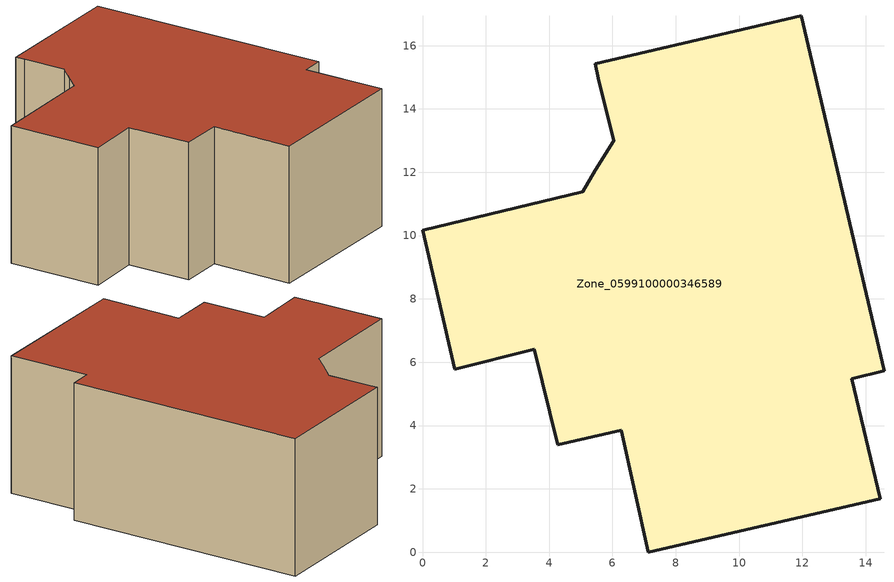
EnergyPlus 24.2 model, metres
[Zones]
Zone_0599100000346589
 floor ground (C_G): 7.13,0 6.28,3.85 4.27,3.39 3.53,6.41 1.02,5.77 0,10.17 5.06,11.39 5.46,12.07 6.04,12.99 5.55,14.97 5.45,15.43 11.97,16.94 14.58,5.73 13.56,5.47 14.46,1.68 z0
 wall outside (C_F): 5.55,14.97 6.04,12.99 5.46,12.07 5.06,11.39 0,10.17 1.02,5.77 3.53,6.41 4.27,3.39 6.28,3.85 7.13,0 14.46,1.68 13.56,5.47 14.58,5.73 11.97,16.94 5.45,15.43 5.55,14.97 z0:6.58
 roof outside (C_R): 13.56,5.47 14.58,5.73 11.97,16.94 5.45,15.43 5.55,14.97 6.04,12.99 5.46,12.07 5.06,11.39 0,10.17 1.02,5.77 3.53,6.41 4.27,3.39 6.28,3.85 7.13,0 14.46,1.68 z6.58
[BUILDING]
Pand.0599100000346589: North Axis=0; Terrain=City; Loads Convergence Tolerance Value=0.04; Temperature Convergence Tolerance Value=0.4; Solar Distribution=FullExterior; Maximum Number of Warmup Days=25; Minimum Number of Warmup Days=1
[Site:Location]
Rotterdam.The.Hague.AP_ZH_NLD Design_Conditions: Latitude=51.96; Longitude=4.45; Time Zone=1; Elevation=-4.5
[SITE:GROUNDTEMPERATURE:BUILDINGSURFACE]
18, 18, 18, 18, 18, 18, 18, 18, 18, 18, 18, 18
[MATERIAL] Thermal Absorptance=0.9; Solar Absorptance=0.7; Visible Absorptance=0.7
Name | Roughness | Thickness | Conductivity | Density | Specific Heat
G.D.1992-2005 | MediumSmooth | 0.15 | 0.06 | 540 | 1210
F.D.1992-2005 | Rough | 0.3 | 0.12 | 1920 | 840
R.D.1992-2005 | MediumRough | 0.2 | 0.08 | 1500 | 1000
[CONSTRUCTION]
C_G: G.D.1992-2005
C_F: F.D.1992-2005
C_R: R.D.1992-2005
[ZONE]
Zone_0599100000346589: Type=1; Multiplier=1; Ceiling Height=Autocalculate; Volume=Autocalculate; Floor Area=autocalculate; Part of Total Floor Area=Yes
[ZONEINFILTRATION:DESIGNFLOWRATE]
Infil_Zone_0599100000346589: Zone or ZoneList or Space or SpaceList=Zone_0599100000346589; Schedule=AlwaysOn; Design Flow Rate Calculation Method=Flow/Area; Flow Rate per Floor Area=0.0021; Constant Term Coefficient=1; Temperature Term Coefficient=0; Velocity Term Coefficient=0; Velocity Squared Term Coefficient=0
[HVACTEMPLATE:ZONE:IDEALLOADSAIRSYSTEM]
Zone_0599100000346589: Maximum Heating Supply Air Temperature=50; Minimum Cooling Supply Air Temperature=13; Maximum Heating Supply Air Humidity Ratio=0.0156; Minimum Cooling Supply Air Humidity Ratio=0.0077; Heating Limit=NoLimit; Cooling Limit=NoLimit; Dehumidification Control Type=ConstantSensibleHeatRatio; Cooling Sensible Heat Ratio=0.7; Dehumidification Setpoint=60; Humidification Control Type=None; Humidification Setpoint=30; Outdoor Air Method=None; Outdoor Air Flow Rate per Person=0.00944; Outdoor Air Flow Rate per Zone Floor Area=0; Outdoor Air Flow Rate per Zone=0; Demand Controlled Ventilation Type=None; Outdoor Air Economizer Type=NoEconomizer; Heat Recovery Type=None; Sensible Heat Recovery Effectiveness=0.7; Latent Heat Recovery Effectiveness=0.65
[ZONECONTROL:THERMOSTAT]
ThermostatControl_Zone_0599100000346589: Zone or ZoneList=Zone_0599100000346589; Control Type Schedule=DualSetpointControlType; Control 1=Thermostat_Zone_0599100000346589; Temperature Difference Between Cutout And Setpoint=0
[THERMOSTATSETPOINT:DUALSETPOINT]
Thermostat_Zone_0599100000346589: Heating Setpoint Temperature Schedule=HeatingSetpoint_Zone_0599100000346589; Cooling Setpoint Temperature Schedule=CoolingSetpoint_Zone_0599100000346589
[SCHEDULE:COMPACT]
HeatingSetpoint_Zone_0599100000346589: Through: 12/31, For: AllDays, Until: 24:00, 21
CoolingSetpoint_Zone_0599100000346589: Through: 12/31, For: AllDays, Until: 24:00, 24
DualSetpointControlType: Through: 12/31, For: AllDays, Until: 24:00, 4
AlwaysOn: Through: 12/31, For: AllDays, Until: 24:00, 1
